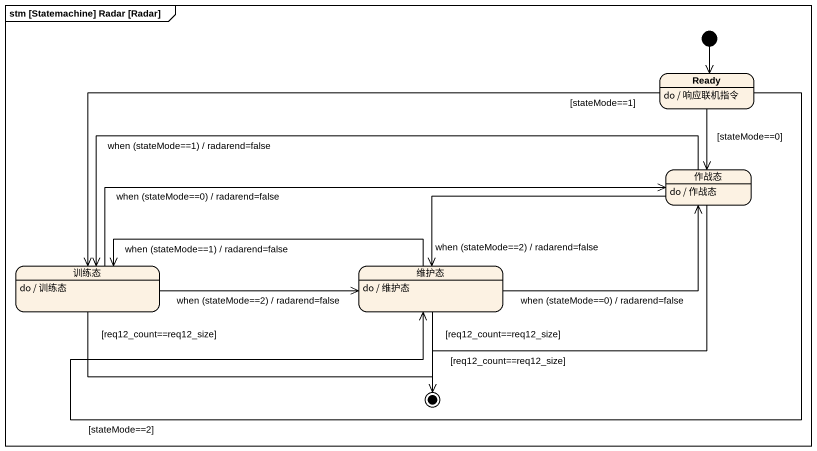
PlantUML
@startuml
mainframe stm [Statemachine] Radar [Radar]
hide empty description
state Ready
Ready : do / 响应联机指令
state 作战态
作战态 : do / 作战态
state 训练态
训练态 : do / 训练态
state 维护态
维护态 : do / 维护态
[*] --> Ready
Ready --> 作战态 : [stateMode==0]
Ready -left-> 训练态 : [stateMode==1]
Ready --> 维护态 : [stateMode==2]
作战态 -left-> 训练态 : when (stateMode==1) / radarend=false
作战态 -left-> 维护态 : when (stateMode==2) / radarend=false
训练态 -right-> 作战态 : when (stateMode==0) / radarend=false
训练态 -right-> 维护态 : when (stateMode==2) / radarend=false
维护态 -right-> 作战态 : when (stateMode==0) / radarend=false
维护态 -left-> 训练态 : when (stateMode==1) / radarend=false
作战态 --> [*] : [req12_count==req12_size]
训练态 -right-> [*] : [req12_count==req12_size]
维护态 --> [*] : [req12_count==req12_size]
@enduml
